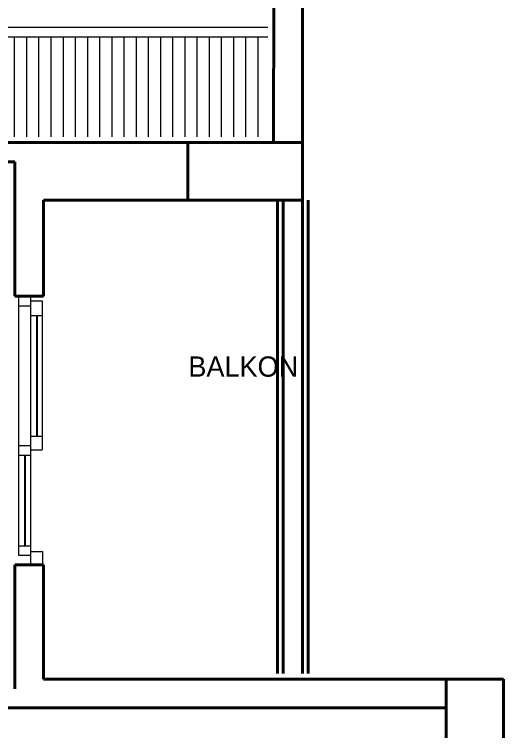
# Model space of a CAD drawing. Header units: millimetres. Extents: x 0 to 2111, y 0 to 1407.
# Drawn here: x 1855.4 to 2110.6, y 714.3 to 1088.6 of the extents above; entities that cross this region are included whole.
import ezdxf

# ---------------------------------------------------------------- set-up
doc = ezdxf.new("R2010")
doc.units = ezdxf.units.MM
for name, color, linetype, lineweight in [('cam', 130, 'Continuous', 5), ('duvar_40', 255, 'Continuous', 40), ('tefriş-mobilyaaa', 250, 'Continuous', 15), ('yazı', 255, 'Continuous', 20)]:
    doc.layers.add(name, color=color, linetype=linetype, lineweight=lineweight)
doc.layers.add('PENCERE', color=134, linetype='Continuous')
doc.styles.get("Standard").update_dxf_attribs({"font": 'EtrFont'})

# ---------------------------------------------------------------- blocks, each defined once
blk = doc.blocks.new('10')
at = {"layer": 'tefriş-mobilyaaa'}
h = blk.add_hatch(dxfattribs=at)
h.set_pattern_fill('LINE', color=256, scale=2, angle=90, style=0, pattern_type=2)
h.set_pattern_definition([(90, (-7186.818, -2027.5866), (-6.35, 4e-16), [])])
h.paths.add_polyline_path([(1740.68, 1076.72), (1740.65, 1024.72), (1987.65, 1024.72), (1987.65, 1076.72)])
for p, q in [((1987.65, 1081.72), (1740.69, 1081.72)), ((1987.65, 1076.72), (1740.69, 1076.72))]:
    blk.add_line(p, q, dxfattribs=at)
blk = doc.blocks.new('v6')
at = {"layer": 'cam'}
for p, q in [((1866.942818, 931.564204), (1866.942818, 868.564204)), ((1867.298018, 931.564204), (1867.298018, 868.564204)), ((1860.646118, 858.564204), (1860.65938, 811.344925)), ((1861.020018, 858.564204), (1861.03328, 811.344925))]:
    blk.add_line(p, q, dxfattribs=at)
at = {"layer": 'duvar_40'}
for p, q in [((1870.646107, 941.563204), (1855.645897, 941.563204)), ((1855.645897, 941.563204), (1870.646118, 941.563204)), ((1870.645988, 801.457784), (1855.645979, 801.457784))]:
    blk.add_line(p, q, dxfattribs=at)
at = {"layer": 'PENCERE', "color": 134, "linetype": 'Continuous', "lineweight": 18}
for p, q in [((1857.521118, 941.564204), (1857.521118, 936.564204)), ((1857.521118, 941.564204), (1863.771118, 941.564204)), ((1863.771118, 941.564204), (1863.771118, 936.564204)), ((1857.521118, 936.564204), (1857.521118, 863.564204)), ((1857.521118, 936.564204), (1863.771118, 936.564204)), ((1863.771118, 939.076104), (1870.021118, 939.076104)), ((1863.771118, 936.564204), (1863.771118, 931.564204)), ((1870.021118, 939.076104), (1870.021118, 931.564204)), ((1863.771118, 931.564204), (1863.771118, 868.564204)), ((1863.771118, 931.564204), (1866.942818, 931.564204)), ((1863.771118, 931.564204), (1870.021118, 931.564204)), ((1866.942818, 931.564204), (1867.298018, 931.564204)), ((1867.298018, 931.564204), (1870.021118, 931.564204)), ((1870.021118, 931.564204), (1870.021118, 868.564204)), ((1863.771118, 868.564204), (1863.771118, 863.564204)), ((1863.771118, 868.564204), (1866.942818, 868.564204)), ((1863.771118, 868.564204), (1870.021118, 868.564204)), ((1866.942818, 868.564204), (1867.298018, 868.564204)), ((1867.298018, 868.564204), (1870.021118, 868.564204)), ((1870.021118, 868.564204), (1870.021118, 861.419804)), ((1857.521118, 863.564204), (1857.521118, 858.564204)), ((1857.521118, 863.564204), (1863.771118, 863.564204)), ((1863.771118, 863.564204), (1863.771118, 858.564204)), ((1863.771118, 861.419804), (1870.021118, 861.419804)), ((1857.521118, 858.564204), (1857.53438, 811.344925)), ((1857.521118, 858.564204), (1860.646118, 858.564204)), ((1857.521118, 858.564204), (1863.771118, 858.564204)), ((1860.646118, 858.564204), (1861.020018, 858.564204)), ((1861.020018, 858.564204), (1863.771118, 858.564204)), ((1863.771118, 858.564204), (1863.78438, 811.344925)), ((1857.53438, 811.344925), (1857.53438, 806.344925)), ((1857.53438, 811.344925), (1860.65938, 811.344925)), ((1857.53438, 811.344925), (1863.78438, 811.344925)), ((1860.65938, 811.344925), (1861.03328, 811.344925)), ((1861.03328, 811.344925), (1863.78438, 811.344925)), ((1863.78438, 811.344925), (1863.78438, 806.344925)), ((1857.53438, 806.344925), (1863.78438, 806.344925)), ((1863.78438, 808.403825), (1870.03438, 808.403825)), ((1863.78438, 806.344925), (1863.78438, 801.344925)), ((1870.03438, 808.403825), (1870.03438, 801.344925)), ((1863.78438, 801.344925), (1866.95608, 801.344925)), ((1863.78438, 801.344925), (1870.03438, 801.344925)), ((1866.95608, 801.344925), (1867.31128, 801.344925)), ((1867.31128, 801.344925), (1870.03438, 801.344925))]:
    blk.add_line(p, q, dxfattribs=at)

msp = doc.modelspace()

# ---------------------------------------------------------------- linework, layer by layer
at = {"layer": 'duvar_40'}
for p, q in [((1990.645951, 1021.716549), (1990.719142, 1131.62594)), ((2005.71914, 1131.62594), (2005.645877, 1021.717939)), ((1945.845946, 1021.717939), (1580.648511, 1021.723413)), ((1945.845946, 1021.717939), (2005.645877, 1021.717939)), ((1945.845946, 991.718115), (1945.845946, 1021.717939)), ((2005.645877, 1021.717939), (2005.645877, 991.718115)), ((1855.645861, 1011.718131), (1550.646085, 1011.723914)), ((1855.645907, 941.563204), (1855.645861, 1011.718131)), ((1870.645907, 991.718115), (1870.645933, 941.563204)), ((1945.845946, 991.718115), (1870.645907, 991.718115)), ((2005.645877, 991.718115), (1945.845946, 991.718115)), ((1992.645877, 744.719858), (1992.645877, 991.718115)), ((1995.645877, 744.719858), (1995.645877, 991.718115)), ((2005.645877, 744.719858), (2005.645877, 991.718115)), ((2008.645877, 744.719858), (2008.645877, 991.718115)), ((1855.645984, 736.721436), (1855.645979, 801.457784)), ((1870.645988, 801.457784), (1870.645989, 741.721062)), ((2080.646123, 741.717903), (1870.645989, 741.721062)), ((2080.646123, 741.717903), (2110.646035, 741.717903)), ((2080.646123, 681.717931), (2080.646123, 741.717903)), ((2110.646035, 741.717903), (2110.646035, 681.717931)), ((2080.646123, 726.675912), (1640.649957, 726.683742))]:
    msp.add_line(p, q, dxfattribs=at)

# ---------------------------------------------------------------- block references
for name in ['10', 'v6']:
    msp.add_blockref(name, (0, 0))

# ---------------------------------------------------------------- texts
at = {"layer": 'yazı', "color": 40}
msp.add_text('BALKON', height=10.560384, rotation=360, dxfattribs=at).set_placement((1946.195417, 899.563832))

doc.saveas('drawing.dxf')
